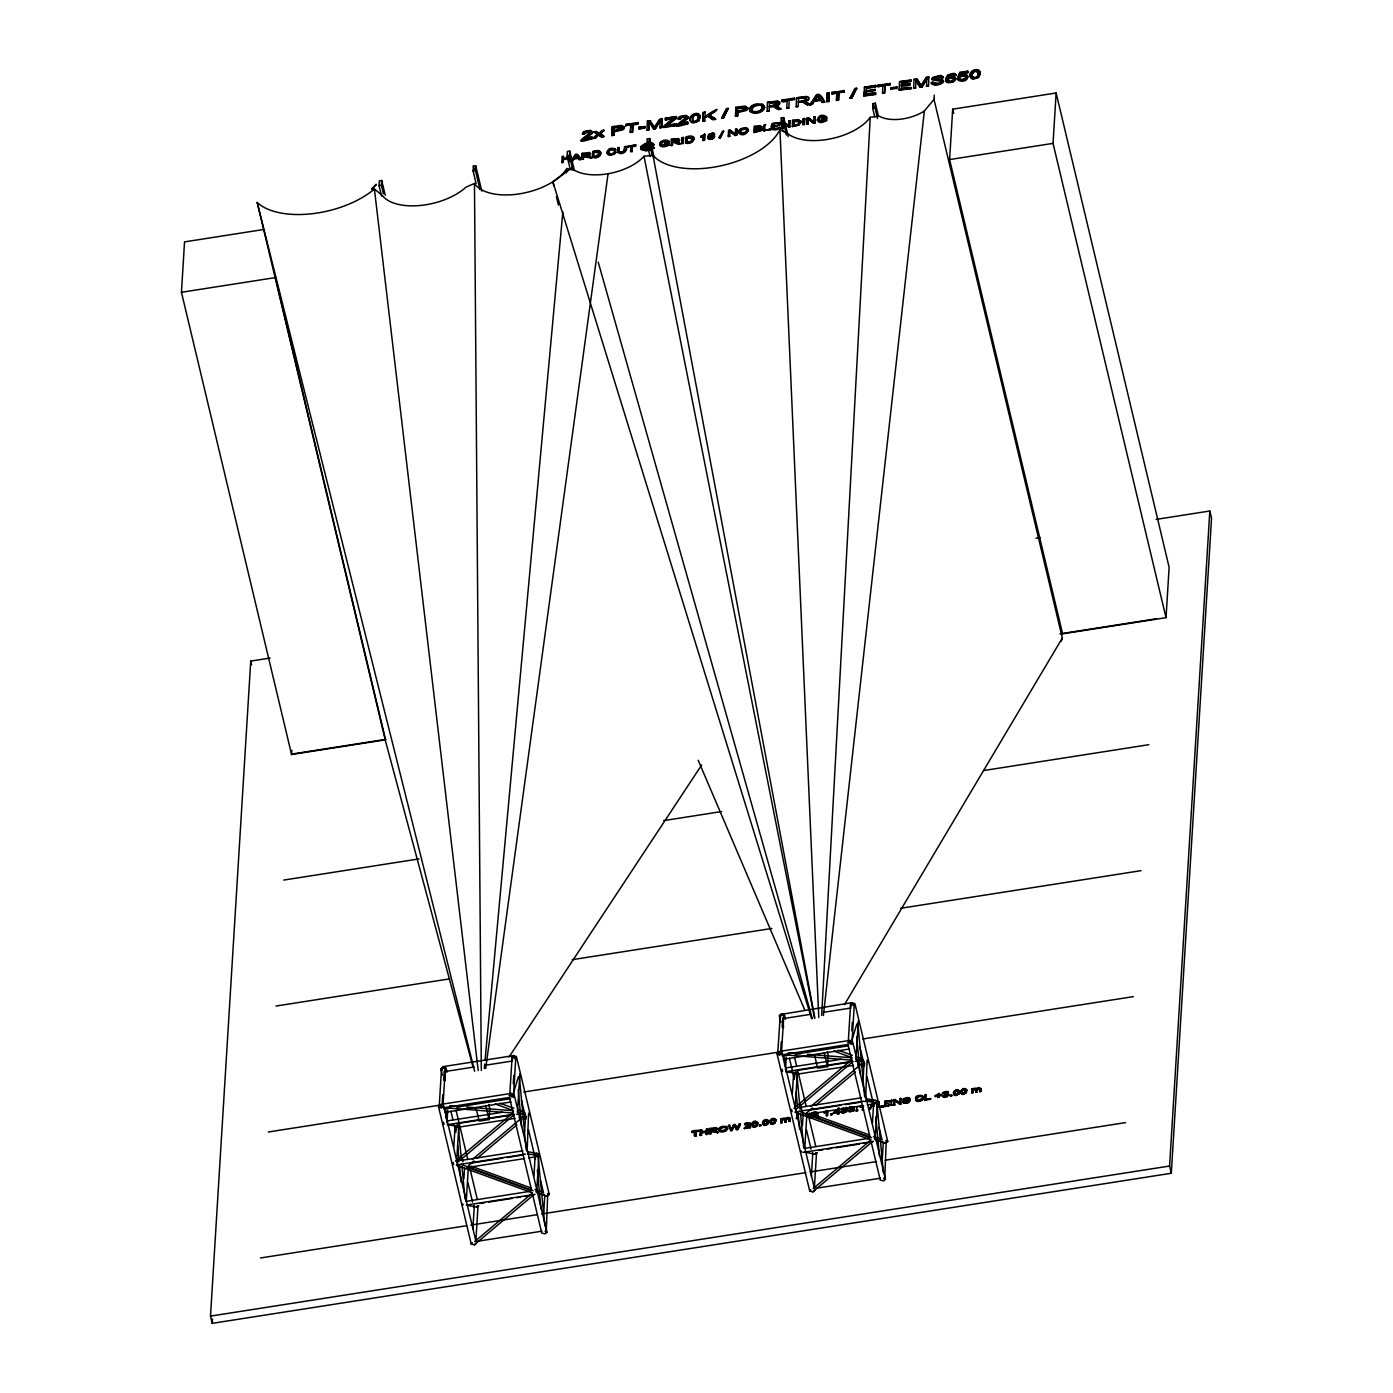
<?xml version="1.0" encoding="UTF-8"?>
<svg xmlns="http://www.w3.org/2000/svg" width="1393" height="1393" viewBox="0 0 1393 1393"><rect width="100%" height="100%" fill="white"/><g stroke="black" fill="none" stroke-linecap="round" stroke-linejoin="round"><path stroke-width="1.5" d="M842.173 1108.131C838.342 1113.059 849.73 1107.888 845.342 1112.067A1.776 0.905 -13.4 0 1 844.036 1112.554L842.399 1111.405L841.442 1112.223L842.399 1111.405M846.178 1109.681L845.203 1111.475A1.776 0.905 -13.4 0 1 843.897 1111.945L842.591 1111.736M779.68 1052.115L779.627 1053.004M821.678 1015.375L870.242 117.325L879.262 116.159A30.838 15.706 -13.4 0 0 924.36 110.987L934.024 99.408L1062.337 638.011A30.838 15.706 -13.4 0 1 1061.031 641.32M385.6 739.805L291.572 754.518L181.456 292.286L184.538 241.894L263.608 229.514M1156.19 519.397L1209.82 511.005L1211.544 518.248L1171.304 1173.254L212.224 1323.35L210.5 1316.106L250.74 661.1L270.05 658.071M212.224 1323.35L212.502 1319.014M291.572 754.518L291.833 750.322M381.578 196.187L379.07 185.635L379.366 180.846L381.717 180.481L385.234 195.264M383.423 193.714L381.421 185.269L381.717 180.481M476.11 183.597L473.098 170.921L473.394 166.133L475.744 165.767L481.769 191.102M479.976 189.552L475.448 170.555L475.744 165.767M514 1056.416L513.704 1055.581L443.183 1066.62L441.529 1068.762L439.213 1106.547L440.867 1104.405L511.388 1093.366L510.012 1094.289M442.243 1103.169L442.765 1094.776M443.653 1080.08L444.175 1071.687L474.09 1067.003M442.974 1105.955L445.29 1068.17L443.026 1066.864L443.096 1068.048M446.996 1122.845L447.762 1110.238M453.839 1146.822L455.128 1125.84L457.392 1127.146L457.322 1125.962M456.817 1158.837L458.889 1125.248M463.921 1178.617L464.565 1168.135M466.272 1201.132L468.466 1165.436M472.854 1229.322L474.282 1206.216M475.849 1241.32L478.043 1205.641M476.284 1109.072L479.157 1121.121L489.082 1119.572L489.761 1108.497L488.804 1104.475M563.312 158.523C577.242 158.123 560.386 156.12 563.242 162.406L561.867 162.633L562.076 156.451C565.279 155.302 562.441 162.163 563.451 156.225M563.242 162.406L563.26 159.185M570.137 168.866L567.125 156.208L567.421 151.419L569.772 151.053L574.299 170.05M509.855 1093.418L512.049 1057.722M568.657 161.571L568.849 155.389L570.381 155.772L570.033 161.344L568.657 161.571L569.894 160.752L570.242 155.163M569.772 151.053L569.476 155.842L572.488 168.501M513.286 1083.737L513.791 1075.344M513.408 1097.458L515.81 1057.13L513.547 1055.824L512.328 1056.503M517.517 1111.806L519.833 1074.02M583.737 154.292L583.615 156.138L583.737 154.292C599.443 153.561 579.471 155.302 583.423 159.255L581.908 158.872L582.239 153.282L589.605 152.481L590.406 154.675A2.612 1.323 -13.4 0 1 589.413 155.476L587.585 156.086L589.274 154.867A2.612 1.323 -13.4 0 0 590.266 154.083L590.475 153.509M582.048 159.464L582.239 153.282M583.423 159.255L583.441 156.173M524.621 1131.586L525.649 1114.8M527.216 1149.904L528.591 1113.164M585.391 138.203L592.042 133.658A4.771 2.438 -13.4 0 0 592.443 132.143L590.44 130.367L584.764 131.238A4.196 2.142 -13.4 0 0 582.953 132.544L582.553 134.268L584.764 133.328C604.109 126.746 561.779 148.407 592.129 138.691L592.06 137.089L584.398 138.29L592.06 137.089M592.391 157.217L592.721 151.645C605.572 146.631 601.463 160.857 592.391 157.217C602.455 158.053 604.074 148.546 592.721 151.645M592.53 157.827L592.756 154.101M533.937 1175.988L535.225 1154.989M536.723 1153.091L538.987 1154.397L536.671 1192.199L535.835 1191.137M543.775 1211.98L544.802 1195.194M624.081 127.163L623.96 127.703A4.771 2.438 -13.4 0 1 622.706 129.183L614.069 131.255L614 135.26L611.945 135.591L612.311 126.624L621.609 125.387L624.134 127.198M611.945 135.591L612.311 126.624M614 135.26L614.069 131.255M614.121 130.263L614.313 127.285L620.233 126.432L621.94 127.547L614.278 130.872L620.024 129.88L622.079 128.139M614.278 130.872L614.313 127.285M619.136 151.959L619.171 147.501L617.796 147.728L617.796 152.325M619.171 147.501C615.445 155.807 628.922 153.056 625.979 146.439L624.604 146.665L623.82 151.994L617.9 152.29M625.77 126.119L625.683 124.517L638.064 122.584L638.151 124.169L632.979 124.987L632.526 132.37L630.315 132.091L630.768 124.708L625.631 125.509L630.768 124.708M625.979 146.439C628.992 151.715 619.85 156.329 617.639 151.733M627.599 147.466L627.494 146.213L635.748 144.907L627.442 146.857L630.872 146.335L630.576 151.245L632.091 151.628L632.265 146.108L632.091 151.628M630.454 132.683L630.907 125.3M630.716 151.854L631.029 146.927M632.526 132.37L632.84 124.377L637.994 123.577L638.064 122.584M632.405 146.718L635.852 146.178L635.748 144.907M644.785 126.31L644.855 127.947L638.969 128.87L638.899 127.233L644.924 126.92L638.899 127.233M655.372 128.783L660.195 120.477L655.372 128.783L653.509 129.079L649.295 122.062L648.999 129.793L647.014 130.089L647.379 121.121L650.496 120.634C654.727 141.564 663.973 101.585 661.901 127.773L659.777 127.477L661.762 127.163L662.284 118.788M650.061 156.364L647.048 143.688L647.345 138.9L649.695 138.534L654.222 157.548M648.999 129.793L649.295 122.062M652.412 155.999L649.399 143.322L649.695 138.534M659.916 128.069L660.195 120.477M663.991 127.442L663.921 125.805L673.916 117.952L663.991 127.442L676.336 125.509L676.249 123.925L666.289 125.474L676.249 123.925M674.073 118.562L665.349 119.92L665.279 118.335L676.458 116.577L665.279 118.335M664.653 143.74L669.249 143.009L664.844 143.688M660.021 145.377C662.25 146.787 668.205 146.631 667.717 143.27M667.804 144.907L667.856 143.879M659.586 144.75C661.083 148.476 666.481 146.387 669.128 145.064L669.11 142.399M678.165 140.049L672.662 139.753L672.506 145.307L671.13 145.534L671.322 139.352L678.687 138.551L679.488 140.745A2.612 1.323 -13.4 0 1 678.495 141.529L676.667 142.138L678.356 140.919A2.612 1.323 -13.4 0 0 679.349 140.136L679.558 139.561M666.429 126.084L676.545 118.161L676.458 116.577M681.699 143.253L682.048 137.663L683.423 137.454L683.214 143.636L681.699 143.253L683.075 143.026L683.423 137.454M681.839 143.845L682.048 137.663M685.513 142.643L685.844 137.071C697.858 132.318 695.56 145.116 685.652 143.253C693.018 143.879 699.425 133.867 685.983 137.681L685.652 143.253M683.388 121.835L687.776 118.684A4.771 2.438 -13.4 0 0 688.159 117.169L686.174 115.393L680.498 116.263A4.196 2.142 -13.4 0 0 678.67 117.569C676.754 119.589 680.846 119.972 680.359 117.743C700.557 111.614 657.392 133.38 687.863 123.698L687.776 122.114L680.115 123.315L687.776 122.114M686.923 141.773C687.115 130.245 685.356 149.243 692.861 138.691M700.731 136.758L704.684 134.111L704.492 140.31L703.204 140.501L703.326 135.539L700.871 137.367L703.326 135.539M700.871 137.367L700.766 136.096M707.487 115.811L712.92 119.781L715.654 119.363L712.781 119.171L707.487 115.811L704.841 117.552L704.806 121.052L702.734 121.383L703.117 112.398L705.171 112.084L703.256 113.007L702.873 119.276M703.204 140.501L703.482 136.148M705.067 116.838C710.813 111.248 729.044 103.43 705.067 116.838L705.171 112.084M704.492 140.31L704.684 134.111M735.417 134.285L735.556 129.288L736.862 129.096L736.671 135.278L735.26 135.487L729.915 131.36L729.793 136.34L728.469 136.549L728.661 130.367L730.089 130.158L735.417 134.285L730.089 130.158M728.469 136.549L728.661 130.367M747.588 108.358A4.771 2.438 -13.4 0 1 746.317 109.838L737.681 111.91L737.628 115.915L735.556 116.246L735.922 107.278L745.238 106.042L747.832 108.428M735.556 116.246L735.922 107.278M737.628 115.915L737.681 111.91M737.89 111.527L737.924 107.94L745.116 107.365L745.464 109.472L741.929 110.9M736.671 135.278L736.862 129.096M694.968 1131.952L691.903 1132.422L691.799 1131.238C694.602 1129.758 703.953 1130.402 696.204 1131.76L695.925 1136.148C691.781 1137.332 696.639 1125.022 694.689 1136.34M754.135 131.917L754.484 126.328L760.282 125.596L761.884 127.216L760.369 128.626L760.021 126.937L755.807 126.78L755.702 131.638L760.665 129.288L755.668 129.114L760.752 130.141L754.275 132.509L761.884 130.437A3.117 1.585 -13.4 0 0 762.145 129.236L760.369 128.626M754.275 132.509L754.484 126.328M695.925 1136.148L696.204 1131.76M699.164 1130.089L699.269 1131.273M700.296 1135.469L700.47 1129.88L701.828 1130.298L700.609 1130.489L700.296 1135.469L701.532 1135.278L701.689 1129.688M763.973 130.994L764.182 124.813L765.558 124.604L764.322 125.422L763.973 130.994C782.344 124.499 760.073 136.375 765.558 124.604M775.413 106.234L777.346 106.216L780.864 109.142L778.269 109.559L773.724 106.216L769.249 106.669L769.162 110.987L767.108 111.301L767.473 102.333L777.555 100.975L779.697 102.02L779.645 104.127A3.918 2.002 -13.4 0 1 778.165 105.311L777.398 105.642M706.355 1134.511L706.355 1131.569L706.355 1134.511L707.592 1134.32L707.748 1128.73L706.53 1128.922L706.547 1131.586L701.532 1132.317M769.458 106.303L769.476 102.943C792.948 100.209 758.959 108.915 773.899 105.607M706.547 1131.586L706.53 1128.922M707.592 1134.32L707.748 1128.73M770.381 128.713L770.486 129.984M710.918 1130.419L715.898 1128.8L711.022 1128.765L711.057 1131.029L711.161 1129.375C721.87 1128.678 709.995 1129.984 710.883 1133.798L709.507 1133.397L709.821 1128.417L715.828 1127.616L717.238 1128.835M709.664 1133.989L709.821 1128.417M779.871 122.358L779.976 123.629C771.269 120.686 770.799 133.119 779.819 127.233C778.774 131.395 767.386 130.977 772.349 123.542L780.028 122.967L772.349 123.542M710.883 1133.798L710.883 1130.994M772.157 129.723L772.384 125.997M779.349 124.778C759.864 131.186 793.644 121.243 773.724 126.293M779.819 127.233L779.923 128.504M781.961 101.045C794.585 97.58 781.038 105.119 782.013 100.052L794.393 98.119L794.48 99.704L789.169 99.913L794.341 99.112L794.393 98.119M782.1 101.654L782.013 100.052M783.04 131.168L781.038 122.723L781.334 117.935L783.684 117.569L788.212 136.584M788.612 125.335L788.891 120.947L790.214 120.738L790.005 126.92C786.296 127.268 781.525 118.579 783.127 127.999L781.804 128.208L782.013 122.027L788.612 125.335L783.562 122.41L781.038 122.723M783.127 127.999L783.249 123.019M783.388 122.358L783.684 117.569M789.169 99.913L788.856 107.905L786.801 108.219L787.097 100.244M788.769 125.927L788.891 120.947M800.958 121.8L799.025 125.144L792.321 126.554L792.53 120.373L798.781 119.641L801.045 121.713M793.592 125.091C793.784 113.547 792.025 132.561 799.53 122.009M824.795 102.281L818.927 94.916L816.698 95.264L810.186 104.562L816.542 94.654L818.771 94.306C824.586 97.057 825.979 107.191 820.634 99.791L814.104 100.818L812.38 104.214C806.895 107.731 804.109 99.042 798.328 102.107L798.241 106.425L796.169 106.756L796.552 97.789L806.634 96.43L808.776 97.475L808.706 99.582A3.918 2.002 -13.4 0 1 807.244 100.766L804.492 101.689L807.087 100.157A3.918 2.002 -13.4 0 0 808.567 98.973L808.462 97.562L806.773 97.04L796.552 97.789M798.537 101.759L798.555 98.381C811.927 95.316 805.589 101.515 798.537 101.759C808.793 101.741 809.316 96.134 798.555 98.381M802.908 124.273L803.256 118.701L804.632 118.492L804.44 124.673L802.908 124.273L804.283 124.064L804.632 118.492M803.064 124.882L803.256 118.701M813.808 122.009L813.93 117.029L815.253 116.82L815.044 123.002L813.634 123.228L808.288 119.102L808.166 124.081L806.843 124.29L807.052 118.109L808.462 117.883L813.808 122.009L808.462 117.883M806.843 124.29L807.052 118.109M745.847 1127.129L750.409 1126.415L744.367 1128.574L750.514 1127.599L745.847 1127.129L750.305 1124.012A2.838 1.445 -13.4 0 0 750.548 1123.106L746.073 1122.932A2.49 1.271 -13.4 0 0 744.976 1123.698C744.054 1125.579 753.735 1121.887 746.857 1126.345M815.044 123.002L815.253 116.82M759.446 1125.579L760.944 1125.283M759.585 1126.188L759.498 1124.882M822.375 119.694L822.27 118.44C831.395 115.95 823.872 121.174 822.27 118.44M818.684 120.338C818.962 113.042 832.614 118.039 820.895 117.256A3.134 1.602 -13.4 0 0 819.38 118.144C816.002 122.392 826.467 122.532 825.283 118.614M825.37 120.251L825.422 119.206M826.658 101.358L827.163 93L829.235 92.669L828.87 101.637L826.658 101.358L828.713 101.027L829.235 92.669M826.798 101.968L827.163 93M826.728 117.204C816.925 109.298 812.746 128.713 826.693 120.407L826.676 117.743M831.638 93.261L831.708 92.286L844.228 90.945L831.847 92.878L831.795 93.871L836.932 93.07L831.795 93.871M852.499 1003.448L852.203 1002.612L780.306 1014.557L777.712 1053.578L779.366 1051.436L849.887 1040.397L848.511 1041.32M839.004 92.739L844.158 91.938L838.847 92.147L838.551 100.122L836.479 100.453L836.793 92.46M836.584 98.607L836.932 93.07M838.551 100.122L838.847 92.147M780.742 1050.2L781.264 1041.807M782.152 1027.111L782.674 1018.701L810.465 1014.365M781.473 1052.986L783.789 1015.201L781.525 1013.878L781.595 1015.062M786.07 1119.014L784.207 1118.683A2.42 1.236 -13.4 0 0 782.518 1119.293L782.065 1122.671L780.933 1122.845L781.003 1118.631C782.1 1120.146 786.592 1116.507 784.921 1122.218L786.07 1122.044C786.105 1116.263 789.744 1119.624 790.04 1121.417L789.953 1117.813L788.055 1117.447A2.351 1.201 -13.4 0 0 786.383 1118.057L786.523 1118.666A2.351 1.201 -13.4 0 1 788.194 1118.057L790.092 1118.422L790.04 1121.417M844.158 91.938L844.088 90.353M780.933 1122.845L781.003 1118.631M782.135 1119.589L782.03 1118.475M785.495 1069.876L786.261 1057.27M786.07 1122.044C783.754 1117.813 791.416 1116.124 788.908 1121.591M792.338 1093.853L793.627 1072.854L795.891 1074.177L795.821 1072.993M795.316 1105.868L797.388 1072.279M875.622 92.722L866.028 94.219L875.622 92.722L875.709 94.306L864.06 96.134L864.426 87.167L875.709 85.391L875.797 86.993L866.568 88.421L866.411 90.998L875.048 89.64L866.411 90.998M864.06 96.134L864.304 91.955M802.42 1125.648L803.082 1115.149M866.028 94.219L866.202 91.363L874.856 90.023L874.908 89.03M866.272 90.388L866.429 87.829L875.657 86.383L875.709 85.391M866.185 94.828L866.202 91.363M804.771 1148.163L806.965 1112.467M811.893 1118.004C806.443 1115.375 813.878 1109.925 818.231 1113.024M874.717 116.82L872.714 108.375L873.011 103.587L875.361 103.221L878.374 115.898M811.91 1114.609L812.015 1112.972C823.489 1109.977 810.343 1118.631 812.015 1112.972M866.359 91.973L874.996 90.615L875.048 89.64M877.573 118.579L875.065 108.01L875.361 103.221M877.694 86.07L877.764 85.077L890.284 83.737L877.903 85.669L877.834 86.662L882.988 85.861L877.834 86.662M811.353 1176.336L812.781 1153.247M814.348 1188.351L816.542 1152.655M885.043 85.53L890.214 84.729L884.903 84.938L884.59 92.913L882.535 93.244L882.849 85.252M884.59 92.913L884.903 84.938M824.221 1112.937L826.554 1111.84L824.221 1112.937L825.823 1110.9M814.783 1056.103L817.656 1068.152L827.581 1066.603L828.26 1055.511L827.303 1051.506M827.773 1110.569L827.459 1115.567L826.31 1115.741L826.415 1111.248M890.214 84.729L890.127 83.145M827.459 1115.567L827.512 1111.631M890.911 88.821L890.963 87.776L896.848 86.854L896.935 88.49L890.911 88.821L896.796 87.898L896.848 86.854M891.05 89.413L890.963 87.776M831.029 1115.009L830.924 1113.704L832.37 1114.104L831.029 1115.009L830.924 1113.704M832.213 1113.495L832.317 1114.8M833.536 1112.798L838.952 1108.201L838.899 1112.032L840.153 1111.84L838.743 1111.44L838.795 1113.791L837.646 1113.965L837.576 1112.171L833.536 1112.798L837.715 1112.781L837.75 1109.368L834.703 1112.067L837.75 1112.223L837.75 1109.368M910.9 87.829C890.04 92.704 908.288 83.841 910.848 88.804L899.042 90.023L899.565 81.665L910.848 79.889L910.935 81.49L901.706 82.936L910.796 80.881L910.848 79.889M837.646 1113.965L837.715 1112.781M901.323 89.326L901.341 85.878L909.977 84.52L910.047 83.545L901.41 84.886L910.047 83.545M901.55 85.495L901.567 82.326M838.795 1113.791L840.014 1111.231M838.743 1111.44L838.952 1108.201M838.865 1112.589L840.153 1111.84M848.354 1040.432L850.548 1004.753M851.785 1030.768L852.29 1022.375M901.341 85.878L910.134 85.13L910.186 84.137M851.907 1044.471L854.309 1004.161L852.046 1002.856L850.827 1003.535M910.848 88.804L910.761 87.219M922.009 87.062L926.833 78.739L922.009 87.062L920.129 87.359L915.915 80.341L915.619 88.055L913.634 88.368L914 79.401L917.116 78.913L921.261 85.983L925.248 79.714M856.016 1058.837L858.332 1021.034M856.277 1111.057L856.19 1109.751L857.618 1110.151L856.277 1111.057L857.618 1110.151M856.469 1108.131C858.349 1105.102 856.277 1109.246 857.618 1107.331M857.479 1109.542L857.583 1110.848M862.65 1106.199L860.334 1107.296L861.936 1105.241M863.12 1078.617L864.148 1061.832M863.556 1109.908L862.406 1110.099L862.511 1105.589L860.334 1107.296M863.608 1105.972L862.406 1110.099M921.104 85.391L926.119 77.503L928.905 77.068L928.522 86.035L926.537 86.349L926.833 78.739M865.715 1096.935L867.09 1060.177M934.059 98.781L934.285 95.124M872.436 1123.019L873.724 1102.02M875.222 1100.122L877.486 1101.428L875.17 1139.213L874.334 1138.168M878.983 1106.913L883.406 1105.607L878.983 1106.913L879.105 1101.915L877.869 1102.107L879.105 1101.915M879.645 1107.4L883.51 1106.791L883.406 1105.607M891.973 1104.875L885.008 1106.564L885.164 1100.975C902.664 1101.219 882.082 1097.997 886.279 1105.781L891.973 1104.875L886.279 1105.781M885.008 1106.564L885.164 1100.975M882.274 1159.011L883.301 1142.208M891.381 1102.681L886.227 1103.482M891.99 1101.114L891.886 1099.93M949.608 159.568L952.69 109.176L1056.138 92.983L1169.127 567.282L1166.028 617.674L1062.598 633.85L949.608 159.568L1053.038 143.375L1056.138 92.983M891.938 1105.467L891.833 1104.283M899.843 1103.169L899.93 1098.659L901.114 1098.485L900.958 1104.057L894.898 1100.505L894.811 1105.015L893.627 1105.206L893.784 1099.617L899.843 1103.169L895.055 1099.425M963.608 75.065L960.613 76.04L961.605 73.672L967.822 72.697L967.752 71.113L959.986 72.314C954.518 82.57 962.511 73.603 966.063 76.667M967.822 72.697L967.752 71.113M924.604 1100.366L924.778 1094.776L925.997 1094.585L924.604 1100.366C942.904 1097.075 913.46 1100.261 930.454 1098.868M925.875 1099.582L925.997 1094.585M930.42 1099.443L930.315 1098.259M935.208 1095.925L938.934 1093.435L937.907 1095.56L935.347 1096.535L937.872 1096.134L937.768 1094.968M935.347 1096.535L935.243 1095.351M938.934 1093.435L938.865 1097.336L937.785 1097.492L937.733 1095.525M937.785 1097.492L937.872 1096.134M941.372 1094.393L941.476 1095.577L938.952 1095.96L938.847 1094.794L941.372 1094.393L941.476 1095.577M950.322 1095.716L951.819 1095.42M950.461 1096.308L950.374 1095.02M951.663 1094.811L951.767 1096.117M971.652 1092.373L971.879 1088.769L972.906 1088.595C974.229 1091.085 970.729 1094.254 972.802 1092.199M971.809 1092.965L971.879 1088.769M972.941 1092.791L973.55 1089.866L975.953 1090.005M980.933 1091.537L980.933 1088.473L979.07 1088.177A2.351 1.201 -13.4 0 0 977.398 1088.804L977.259 1088.194A2.351 1.201 -13.4 0 1 978.931 1087.585L981.072 1089.065L980.933 1091.537L979.784 1091.729C982.291 1086.505 974.647 1087.689 976.946 1092.164L975.796 1092.356C978.391 1086.383 972.297 1090.667 972.906 1088.595M979.784 1091.729L979.784 1088.856L977.068 1090.075M1171.304 1173.254L1169.58 1166.028L1209.82 511.005M441.128 1105.972L441.181 1105.084L441.006 1107.418M779.627 1052.655L779.505 1054.449M484.311 1068.431L484.712 1064.113M485.095 1059.777L562.859 211.788M566.429 172.854L566.829 168.518L575.013 170.538M823.402 1015.532L924.36 110.987M485.669 1068.535L608.062 173.742M707.87 137.193L709.124 134.668L712.885 133.536A2.699 1.376 -13.4 0 1 714.365 134.007L710.587 134.546L709.141 136.723A3.012 1.532 -13.4 0 1 711.005 135.748C717.134 133.815 712.537 141.181 709.333 138.099C709.751 132.126 717.116 139.3 709.734 138.795A3.378 1.724 -13.4 0 1 708.184 138.203L708.462 134.564L712.746 132.927A2.699 1.376 -13.4 0 1 714.226 133.415L714.644 134.546M945.795 79.471L947.536 75.065L953.195 73.376A4.04 2.055 -13.4 0 1 955.406 74.09L955.964 75.483L954.066 75.866C952.916 70.921 944.994 78.252 948.529 78.147L953.892 78.67M782.187 1120.79L783.458 1119.345L785.077 1119.868M700.209 117.064L698.746 120.442L693.784 122.236A4.214 2.142 -13.4 0 1 691.363 121.818L690.284 120.616M768.623 1121.713L767.909 1124.325L764.949 1125.405A2.507 1.271 -13.4 0 1 763.503 1125.144L762.58 1123.298C762.546 1120.216 768.814 1118.544 768.779 1122.305M980.184 73.237L978.861 77.224L973.916 79.018A4.214 2.142 -13.4 0 1 971.478 78.6L970.033 75.918M720.094 1130.402L721.104 1128.226L724.238 1127.32A3.012 1.532 -13.4 0 1 726.101 1127.912M599.895 153.874L598.746 155.807L596.169 156.608M698.241 117.36C699.756 121.052 692.983 124.064 692.112 120.024M709.141 136.723C708.027 134.39 712.868 132.004 713.373 134.79M947.728 78.757L949.869 75.483L953.787 75.396M767.456 1121.887L766.968 1124.203L764.896 1124.83A2.507 1.271 -13.4 0 1 763.364 1124.534L762.72 1123.838M978.217 73.55C979.053 77.52 971.217 79.54 971.983 74.525M965.558 1090.893L964.304 1093L962.058 1092.809M692.147 118.945C691.555 115.776 696.744 113.338 698.259 116.281M972.122 75.135C977.19 59.655 982.048 85.269 972.088 76.215M763.886 1123.071L765.14 1120.947L767.526 1121.487M771.113 1121.957L772.053 1119.972L774.595 1120.042M608.271 152.551C608.445 147.693 616.873 151.889 615.271 148.947A3.9 1.985 -13.4 0 0 613.216 148.442C605.433 146.874 605.293 158.332 613.059 154.588A4.04 2.055 -13.4 0 0 614.87 153.683L615.985 152.412L614.47 151.837C609.664 158.018 604.893 148.18 613.373 149.051A3.9 1.985 -13.4 0 1 615.41 149.556L615.95 150.148M747.693 107.818L747.728 108.95A4.771 2.438 -13.4 0 1 746.456 110.43L737.837 112.52M512.589 1095.891L512.293 1094.289L510.622 1094.55M851.088 1042.922L850.792 1041.302L849.121 1041.564M644.785 148.006C647.623 142.486 650.444 149.347 644.733 147.85M648.859 146.944C649.155 143.287 643.688 145.917 643.479 148.18M653.787 144.924C654.188 147.24 647.118 149.782 648.633 147.362M443.514 1122.201L444.054 1124.482M453.091 1162.406L453.63 1164.67M471.948 1244.019L472.244 1242.782M513.216 1096.152L513.495 1094.915L511.231 1093.609L511.84 1097.075M529.131 1115.427L529.41 1114.208M538.987 1154.397L537.332 1156.556L528.783 1157.879M782.013 1069.232L782.553 1071.513M791.59 1109.42L792.129 1111.701M810.465 1191.032L810.743 1189.814M851.715 1043.165L851.175 1040.902L849.73 1040.641L850.339 1044.088M867.63 1062.459L867.909 1061.24M877.207 1102.647L877.486 1101.428M948.65 1094.515L946.665 1096.256L943.409 1096.5A2.803 1.428 -13.4 0 1 942.643 1095.908L947.432 1094.724A1.776 0.905 -13.4 0 0 946.387 1093.993L944.872 1094.236L946.543 1094.585A1.776 0.905 -13.4 0 1 947.571 1095.316L944.976 1096.709L943.705 1095.368M624.395 149.869L622.793 151.802L619.154 151.767M606.843 152.777C607.313 149.887 613.199 147.397 614.574 150.531M477.12 1206.634L477.329 1205.746M815.619 1153.665L815.828 1152.777M764.513 106.948C762.946 112.38 754.797 114.034 750.357 111.336M659.62 144.593C660.682 138.133 677.329 141.86 663.329 141.912A3.134 1.602 -13.4 0 0 661.814 142.8L662.006 145.847L669.128 145.064M817.186 119.937L821.104 116.524L826.432 116.733M955.877 78.443L953.352 81.316L948.65 82.17A5.05 2.577 -13.4 0 1 946.335 81.299M641.825 148.285L643.131 146.073A5.363 2.734 -13.4 0 1 644.889 144.976A6.06 3.082 -13.4 0 1 647.136 144.228C659.533 140.136 646.248 155.772 650.81 144.106C649.573 144.297 640.797 147.675 647.083 148.616M854.083 1106.773L854.153 1107.087A2.002 1.027 -13.4 0 1 853.369 1108.027L854.066 1110.796L849.382 1111.84A2.803 1.428 -13.4 0 1 848.598 1111.248L848.372 1110.36L850.792 1111.44L853.404 1110.064A1.776 0.905 -13.4 0 0 852.359 1109.333L850.688 1108.967L852.586 1106.773M850.827 1109.577L850.844 1108.41M944.872 1094.236C950.426 1090.353 941.912 1094.201 943.183 1092.617A2.612 1.341 -13.4 0 1 944.663 1091.729L947.083 1091.433A2.403 1.219 -13.4 0 1 948.267 1092.042L948.337 1092.356A2.002 1.027 -13.4 0 1 947.553 1093.296L947.136 1094.167L948.703 1094.689M945.011 1094.828L945.029 1093.679M513.181 1093.993L518.37 1076.876M851.68 1041.024L856.869 1023.907M761.745 126.606L758.105 128.713M678.13 139.788L672.697 142.19M713.233 136.566C710.064 141.128 707.957 134.616 713.268 136.671M953.926 78.809L953.648 79.662C952.795 82.1 945.76 81.717 948.912 78.879M846.108 1108.706L842.556 1109.733L846.16 1108.845M941.598 81.125C939.962 85.461 928.226 81.403 933.275 82.553M582.553 134.268L583.092 133.136A4.196 2.142 -13.4 0 1 584.921 131.83L589.761 130.907L592.217 131.76M584.503 134.059L584.625 132.718C595.49 128.539 586 137.472 581.821 140.293M678.269 119.276L678.826 118.161A4.196 2.142 -13.4 0 1 680.637 116.855L685.495 115.915L687.95 116.768A4.771 2.438 -13.4 0 1 687.62 118.074L680.115 123.315M680.237 119.084L682.135 117.238L686.07 117.378M744.802 1124.969L745.133 1124.308A2.49 1.271 -13.4 0 1 746.213 1123.524L750.688 1123.716A2.838 1.445 -13.4 0 1 750.461 1124.604L745.986 1127.738M745.969 1124.848C750.409 1120.181 748.529 1126.101 744.228 1127.964M677.538 125.318L680.237 122.497M744.367 1128.574L745.969 1126.885M945.969 78.321L948.494 75.135L953.334 73.968A4.04 2.055 -13.4 0 1 955.546 74.7L955.964 75.483M745.568 108.184L743.496 109.925L737.75 110.918M717.169 1128.609L716.977 1129.131A2.333 1.184 -13.4 0 1 716.089 1129.827L714.609 1130.977L717.848 1132.718L711.022 1131.586M818.161 1112.798L817.97 1113.32A2.333 1.184 -13.4 0 1 817.099 1114.017L814.696 1114.8M958.349 77.451L959.986 72.314M649.521 148.041L650.81 144.106M686.244 117.917L681.734 121.591M960.613 76.04L961.449 73.063L967.682 72.088M800.853 122.41L798.868 124.534L792.321 126.554M979.958 74.595L977.712 77.381L973.777 78.426A4.214 2.142 -13.4 0 1 971.339 77.991L970.259 76.807M768.501 1122.514C762.023 1130.82 764.513 1114.4 767.595 1122.497M690.388 117.9C691.537 114.33 697.823 112.38 700.122 115.741M970.381 74.073C971.53 70.521 977.816 68.57 980.097 71.931M649.399 145.534L649.538 144.297M737.106 1129.009C738.934 1122.218 742.591 1122.514 737.663 1129.619L736.479 1129.793L734.355 1125.161L731.987 1130.507L730.733 1130.698L728.435 1125.509L729.688 1125.3L731.377 1129.915L733.693 1124.673L735.173 1124.447L737.106 1129.009L739.143 1123.82M934.128 78.948L937.802 77.137L941.198 77.503M538.098 1154.919L537.802 1153.735M876.597 1101.933L876.301 1100.749M731.377 1129.915L733.693 1124.673M734.355 1125.161L731.987 1130.507M697.91 119.119C688.542 128.034 694.759 105.972 698.381 117.97M767.264 1122.932L765.471 1124.221L763.817 1123.472M972.471 73.359L975.431 71.217L978.234 72.471M737.663 1129.619L740.38 1123.629M723.28 118.301L728.191 108.341L726.658 108.584L721.609 117.935L723.28 118.301L728.191 108.341M720.303 137.924L723.524 131.081L719.136 137.489L720.303 137.924L723.524 131.081M851.75 98.206L856.643 88.229L855.11 88.473L850.061 97.841L851.75 98.206L856.643 88.229M796.256 1118.196L798.259 1114.487L797.492 1115.236M796.413 1118.805L798.259 1114.487M871.409 1104.736L869.545 1109.054L872.314 1104.597M870.468 1108.915L873.463 1103.343M721.748 118.544L726.658 108.584M719.276 138.081L722.497 131.238M850.2 98.433L855.11 88.473M869.545 1109.054L872.558 1103.482M576.058 154.832L574.334 158.402L576.058 154.832L577.851 157.862L576.197 155.441M817.552 95.368L814.905 100.418L820.198 99.6L817.552 95.368L818.701 97.527M817.708 95.96L814.905 100.418M850.043 1106.634A2.612 1.341 -13.4 0 0 849.016 1107.348C848.511 1110.186 850.009 1106.86 851.506 1106.721M849.904 1108.48L853.038 1107.574L850.984 1109.02M944.088 1093.749L947.205 1092.826L945.168 1094.271M844.489 1004.597L1062.337 638.011M442.33 1075.204L440.832 1068.866L442.695 1067.264L445.551 1067.317M445.447 1068.953L446.004 1068.065L446.996 1072.297M476.423 1243.305L474.56 1244.907L471.252 1244.123L438.499 1106.651L440.362 1105.067M511.893 1056.939L516.072 1056.294L514.644 1058.628M513.756 1094.08L512.328 1096.413L509.02 1095.629M474.125 1205.433L474.02 1207.069M478.739 1205.52L476.876 1207.122M471.252 1244.123L471.792 1243.235M516.524 1057.026L549.26 1194.48L547.397 1196.082M514.191 1094.811L546.944 1232.283L545.081 1233.867L541.773 1233.084L532.701 1195.02M780.829 1022.236L779.331 1015.897L781.194 1014.296L784.05 1014.348M783.946 1015.985L784.503 1015.079L785.495 1019.31M814.922 1190.336L813.059 1191.938L809.751 1191.154L776.998 1053.683L778.879 1052.081M850.392 1003.97L854.571 1003.308L853.143 1005.642M852.255 1041.111L850.827 1043.444L847.519 1042.643M812.624 1152.464L812.519 1154.101M817.238 1152.551L815.375 1154.153M809.751 1191.154L810.291 1190.266M855.023 1004.057L887.759 1141.511L885.896 1143.113M852.69 1041.842L885.443 1179.296L883.58 1180.898L880.272 1180.115L871.2 1142.051M615.845 151.802L614.731 153.091A4.04 2.055 -13.4 0 1 612.92 153.979L608.706 154.397L606.791 152.934M923.106 1098.398L922.253 1100.157A3.604 1.828 -13.4 0 1 920.634 1100.958C910.569 1103.831 918.475 1092.269 923.211 1097.005C916.559 1094.027 914.609 1103.813 921.887 1098.433L923.106 1098.398L922.114 1099.547A3.604 1.828 -13.4 0 1 920.494 1100.348C914.888 1103.117 915.462 1094.41 920.912 1096.012A3.482 1.776 -13.4 0 1 922.723 1096.465L923.002 1096.709M654.484 127.111L659.498 119.223M848.772 1108.549L849.155 1107.957A2.612 1.341 -13.4 0 1 850.635 1107.069L853.038 1106.773A2.403 1.219 -13.4 0 1 854.222 1107.383L854.292 1107.696A2.002 1.027 -13.4 0 1 853.526 1108.636L852.951 1108.898M942.957 1093.818L943.34 1093.209A2.612 1.341 -13.4 0 1 944.82 1092.321L947.223 1092.042A2.403 1.219 -13.4 0 1 948.407 1092.634L948.476 1092.948A2.002 1.027 -13.4 0 1 947.693 1093.888L947.136 1094.167M513.704 1055.581L513.617 1057.008M852.203 1002.612L852.116 1004.04M509.054 1057.008L701.689 764.949M614.47 151.837C614.679 154.571 608.602 155.72 608.184 152.603M921.887 1098.433C918.074 1105.816 910.325 1094.828 920.756 1095.42A3.482 1.776 -13.4 0 1 922.584 1095.856L923.211 1097.005M572.645 160.944L573.759 158.471L578.095 157.792C581.612 162.998 580.933 156.138 576.859 154.135L575.379 154.362L571.182 161.17L572.645 160.944L573.759 158.471M812.38 104.214L814.104 100.818M571.182 161.17L575.518 154.971L577.015 154.727L580.933 159.638M371.757 188.769L376.18 184.259M371.722 189.396L376.127 184.903M965.958 78.287L962.824 79.976A2.873 1.463 -13.4 0 1 960.247 79.505C959.986 76.998 956.173 79.001 958.75 80.481A4.632 2.351 -13.4 0 0 960.857 80.968C970.329 82.675 969.458 69.929 960.474 75.448M948.755 78.269L947.78 79.714L949.417 81.821L952.115 81.525L954.066 79.418L952.185 77.364L947.571 78.165M653.805 144.82L652.899 143.914A5.311 2.699 -13.4 0 0 651.193 143.409L645.934 143.984L641.581 146.631A8.079 4.109 -13.4 0 0 640.867 149.295L646.23 151.001L654.118 148.111L646.091 150.392L640.728 148.685A8.079 4.109 -13.4 0 1 641.442 146.021L645.795 143.375L651.036 142.8A5.311 2.699 -13.4 0 1 652.76 143.322A5.624 2.856 -13.4 0 1 653.665 144.21C653.805 149.991 646.526 149.121 643.392 148.024M704.823 134.703L700.905 136.706M598.746 134.651L595.769 138.116L593.453 138.482L598.746 134.651C601.706 138.725 607.365 136.427 599.878 133.676L603.97 130.211L600.017 134.268L604.04 136.827M598.92 133.693L601.672 130.559L603.97 130.211M834.842 1112.676L837.889 1109.977M593.296 137.872L597.632 134.076L593.993 131.76L597.771 134.686L593.453 138.482M599.826 132.892L604.109 130.803M455.476 1161.205L513.129 1112.746M456.904 1162.911L514.557 1114.452M472.314 1159.464L521.731 1117.917M468.797 1165.314L474.02 1160.926M477.033 1158.384L516.855 1124.935M523.159 1119.624L526.45 1116.855M474.63 1241.598L532.283 1193.139M474.404 1244.68L533.989 1194.602M793.975 1108.236L851.628 1059.777M795.403 1109.942L853.056 1061.483M810.813 1106.495L860.23 1064.948M807.313 1112.345L812.519 1107.957M815.532 1105.415L855.354 1071.966M861.658 1066.655L864.949 1063.886M813.129 1188.629L870.782 1140.17M812.92 1191.711L872.488 1141.633M584.398 138.29L591.903 133.049A4.771 2.438 -13.4 0 0 592.286 131.551M553.874 185.983L552.864 181.752L571.618 168.153A41.72 21.243 -13.4 0 0 607.418 173.846A41.72 21.243 -13.4 0 0 643.984 156.225L652.986 155.32A68.414 34.825 -13.4 0 0 718.927 166.237A68.414 34.825 -13.4 0 0 779.941 129.601L788.612 134.303A46.927 23.89 -13.4 0 0 831.029 138.743A46.927 23.89 -13.4 0 0 870.242 117.325M846.317 1110.291C843.67 1113.495 838.708 1109.263 843.827 1108.079M781.995 1118.979L782.378 1118.683A2.42 1.236 -13.4 0 1 784.067 1118.074L785.931 1118.405M972.871 1089.117L973.254 1088.821A2.42 1.236 -13.4 0 1 974.943 1088.194L976.806 1088.542M973.01 1089.709L973.394 1089.413A2.42 1.236 -13.4 0 1 975.083 1088.804L976.946 1089.134M958.21 76.859L962.894 75.448L965.924 76.058L965.819 77.695L962.685 79.384A2.873 1.463 -13.4 0 1 960.108 78.896L959.777 78.269M909.838 1098.711A2.664 1.358 -13.4 0 0 908.34 1098.067L904.231 1099.216L909.873 1100.278A2.594 1.323 -13.4 0 1 909.472 1101.445C907.54 1104.388 900.749 1101.01 903.865 1101.967M666.289 125.474L676.545 118.161M653.961 147.519L643.81 149.748A4.492 2.298 -13.4 0 1 642.347 149.173L641.825 148.511M654.118 148.111L643.949 150.34A4.492 2.298 -13.4 0 1 642.486 149.765L641.703 148.128M648.163 148.511C641.529 152.917 643.374 141.947 649.26 144.924M707.627 116.42L704.841 117.552M715.654 119.363L708.967 114.853L715.741 110.43M709.124 115.445L715.88 111.04M457.966 1126.24L447.275 1124.726M538.064 1155.406L527.372 1153.874M796.465 1073.272L785.774 1071.757M843.688 1108.027C839.439 1110.5 847.588 1112.223 846.004 1108.253M443.131 1106.738L440.205 1107.696L438.499 1106.651M781.63 1053.77L778.704 1054.727L776.998 1053.683M667.647 144.315L661.292 144.889M825.231 119.641L818.875 120.233M904.823 1098.607L903.622 1099.286A2.403 1.219 -13.4 0 0 903.239 1100.366A2.159 1.097 -13.4 0 0 903.865 1100.818C912.676 1099.269 906.826 1104.823 902.664 1102.055M825.178 1111.945L824.116 1111.753M861.274 1106.286L860.212 1106.094M677.137 141.389C681.142 138.081 671.618 139.683 671.322 139.352M776.127 105.102C781.595 101.515 769.894 103.204 769.476 102.943M566.829 168.518A49.66 25.283 -13.4 0 1 519.885 193.784A49.66 25.283 -13.4 0 1 474.473 183.441L465.941 187.167A48.476 24.674 -13.4 0 1 420.512 205.45A48.476 24.674 -13.4 0 1 382.309 195.438L374.404 189.013A70.695 35.992 -13.4 0 1 257.2 202.455L385.513 741.059L473.115 1067.351M949.33 77.05L953.961 76.476L955.981 78.496M949.469 77.66L954.118 77.085L956.033 79.053L953.491 81.926L948.807 82.779A5.05 2.577 -13.4 0 1 946.474 81.891L945.917 80.655M720.094 1130.141A3.221 1.637 -13.4 0 0 721.191 1130.803L725.283 1129.932L725.945 1127.303A3.012 1.532 -13.4 0 0 724.099 1126.711L720.529 1127.964L720.233 1130.75A3.221 1.637 -13.4 0 0 721.348 1131.412L725.422 1130.541L726.206 1127.755M661.118 144.994C659.899 140.24 667.595 140.275 669.162 141.86M775.274 105.624L778.025 104.701A3.918 2.002 -13.4 0 0 779.488 103.517L779.384 102.107L777.694 101.585L767.473 102.333M714.609 1130.977L716.246 1130.437A2.333 1.184 -13.4 0 0 717.116 1129.723L717.099 1128.226M815.097 1113.111C819.798 1112.345 813.007 1116.437 817.238 1114.626A2.333 1.184 -13.4 0 0 818.126 1113.912L818.091 1112.432M649.382 147.449L652.203 146.213A4.475 2.281 -13.4 0 0 652.62 144.489L646.996 143.636A6.06 3.082 -13.4 0 0 644.75 144.367A5.363 2.734 -13.4 0 0 642.974 145.464L641.842 148.72M614.435 149.939L615.793 149.556M850.688 1108.967L852.22 1108.724A1.776 0.905 -13.4 0 1 853.247 1109.455L849.765 1110.5M848.511 1110.97L849.521 1110.099M942.556 1095.629L943.845 1095.96M757.479 104.371L755.894 104.701A7 3.552 -13.4 0 0 752.011 106.39A7.226 3.674 -13.4 0 0 750.357 108.045M722.462 1127.024L727.216 1127.459M905.642 1098.346L908.01 1098.137L908.758 1099.338L909.803 1098.502L908.758 1099.338M957.896 79.279L959.916 78.861M955.824 74.891L954.066 75.866M713.233 134.198L714.505 133.937M943.34 77.137C938.133 78.391 946.3 77.956 941.964 76.18M689.291 142.034C693.714 142.765 694.167 135.347 689.378 137.176M795.96 125.335C800.383 126.067 800.836 118.666 796.047 120.477M758.105 131.29L761.745 129.845A3.117 1.585 -13.4 0 0 761.988 128.626L760.212 128.017M612.45 127.216L622.619 126.101M638.203 123.193L625.683 124.517M659.638 119.833L662.424 119.398M726.798 109.176L728.33 108.95M736.061 107.87L745.377 106.652L747.762 107.853M782.169 100.662L794.532 98.729M827.303 93.592L829.375 93.279M855.25 89.082L856.782 88.839M875.849 86L864.426 87.167M910.987 80.498L899.565 81.665M921.261 85.983L917.256 79.523L914 79.401M960.125 72.924L967.891 71.705M673.916 117.952L665.349 119.92M614.452 127.877L621.992 127.668M593.993 131.76L596.378 131.395L598.781 133.101M594.132 132.37L598.172 133.136M814.748 99.826L820.042 98.99M614.209 131.865L622.845 129.775A4.771 2.438 -13.4 0 0 624.116 128.295L623.994 126.589M891.102 88.386L897.005 87.463M814.243 101.41L820.773 100.4L822.445 102.647M581.682 139.7L592.129 138.691M601.532 136.584L603.883 136.218M611.788 134.982L613.86 134.651M630.315 132.091L632.387 131.76M648.859 129.183L647.014 130.089M655.232 128.191L653.509 129.079M663.852 126.833L676.336 125.509M677.398 124.708L687.863 123.698M702.594 120.773L704.806 121.052M735.417 115.636L737.472 115.306M778.112 108.95L780.724 108.55M807.191 104.405L812.241 103.622M822.305 102.037L824.656 101.672M836.34 99.843L838.394 99.512M863.904 95.525L875.709 94.306M884.451 92.321L882.535 93.244M899.042 90.023L910.691 88.212M919.989 86.749L921.853 86.453M721.609 117.935L723.141 117.691M850.061 97.841L851.593 97.597M379.07 185.635L381.421 185.269M473.098 170.921L475.448 170.555M567.125 156.208L570.381 155.772M582.396 153.892L590.545 153.683M619.31 148.111L617.796 147.728M626.119 147.049L624.604 146.665M647.048 143.688L649.399 143.322M682.187 138.273L683.563 138.064M722.654 131.847L723.663 131.691M728.818 130.977L730.228 130.75M737.019 129.688L735.556 129.288M754.623 126.937L761.814 126.85M789.03 121.557L790.214 120.738M803.395 119.31L804.771 119.084M807.191 118.701L808.602 118.492M815.393 117.43L813.93 117.029M872.714 108.375L875.065 108.01M687.324 138.116L692.913 138.551M794.01 121.417L799.599 121.853M649.678 144.907L650.949 144.715M583.475 155.528L588.978 153.996L586.888 153.178M574.177 157.809L577.712 157.252M563.416 159.777L568.675 158.332M583.58 156.782L591.224 158.036L587.446 155.476M573.899 159.063L578.252 158.384L579.349 159.882M563.103 161.814L561.867 162.633M571.043 160.561L572.506 160.334M579.209 159.29L580.777 159.046M581.908 158.872L583.284 158.645M585.025 155.929L591.085 157.426M630.576 151.245L631.952 151.036M674.108 141.982L680.15 143.496L678.565 144.367C667.282 140.571 676.145 140.24 680.15 143.496M703.065 139.909L704.336 139.7M719.136 137.489L720.164 137.315M728.33 135.957L729.793 136.34M735.121 134.895L736.531 134.668M763.834 130.385L770.521 129.323M772.001 129.114L779.958 127.843M782.988 127.39L781.804 128.208M788.455 126.537L790.005 126.92M806.704 123.681L808.166 124.081M813.495 122.619L814.905 122.392M181.456 292.286L275.483 277.573L385.095 737.681M1036.026 538.203L1040.327 537.541M291.468 754.118L385.913 739.335M1059.934 633.85L1156.521 618.736M283.737 880.08L418.962 858.906M663.677 820.616L721.626 811.544M983.51 770.573L1148.79 744.698M275.988 1006.042L449.869 978.826M572.21 959.69L771.844 928.452M900.644 908.288L1141.059 870.66M484.781 1065.332L512.554 1060.978M823.28 1012.345L851.053 1008.01M268.257 1132.004L439.979 1105.137M523.698 1092.025L776.981 1052.394M862.842 1038.952L1133.31 996.639M443.444 1107.766L509.699 1097.405M781.961 1054.797L848.198 1044.437M443.984 1109.141L450.409 1108.131M456.817 1107.122L510.238 1098.764M782.483 1056.155L788.908 1055.163M795.316 1054.153L848.737 1045.795M444.75 1112.345L511.005 1101.985M783.249 1059.376L849.504 1049.016M447.014 1120.947L502.577 1112.258M785.513 1067.978L841.076 1059.289M447.466 1124.656L513.721 1114.278M785.983 1071.67L852.22 1061.309M458.924 1123.35L478.147 1120.338M488.839 1118.666L510.204 1115.323M516.611 1114.33L525.161 1112.99M797.423 1070.381L816.646 1067.369M827.338 1065.697L848.703 1062.354M855.11 1061.362L863.66 1060.021M457.235 1127.39L514.94 1118.353M519.206 1117.691L525.614 1116.681M795.734 1074.421L853.439 1065.384M857.705 1064.722L864.113 1063.712M460.874 1160.473L522.845 1150.775M799.373 1107.505L861.344 1097.806M457.043 1164.844L525.44 1154.135M795.542 1111.875L863.939 1101.167M470.625 1163.207L502.681 1158.192M506.965 1157.531L521.922 1155.197M809.124 1110.238L841.18 1105.224M845.464 1104.562L860.421 1102.211M864.687 1101.55L873.237 1100.209M699.303 1130.681L691.903 1132.422M706.669 1129.531L707.888 1129.34M709.96 1129.009L716.977 1128.522M733.832 1125.283L735.312 1125.056L736.497 1127.355M739.283 1124.43L740.519 1124.238M839.091 1108.811L838.011 1108.358M885.321 1101.584L892.042 1100.522M895.194 1100.035L893.784 1099.617M466.812 1167.578L524.517 1158.558M805.311 1114.609L863.016 1105.589M867.282 1104.91L875.831 1103.569M781.142 1119.241L782.169 1119.084M972.018 1089.361L973.045 1089.204M706.39 1130.977L701.567 1131.725L701.672 1132.927L706.512 1132.161M811.875 1115.184L814.539 1114.922L818.84 1116.907L815.601 1115.166M938.812 1095.368L941.511 1095.002M834.703 1112.067L837.611 1111.614M937.646 1096.9L938.865 1097.336M694.55 1135.73L695.786 1135.539M700.157 1134.86L701.532 1135.278M706.216 1133.902L707.452 1133.71M709.507 1133.397L710.743 1133.205M712.311 1130.768L717.848 1132.718M731.847 1129.897L730.733 1130.698M734.616 1125.701L736.34 1129.201L737.524 1129.009M780.776 1122.236L782.065 1122.671M785.931 1121.435L784.921 1122.218M788.769 1120.999L789.901 1120.808M810.517 1117.586L811.736 1117.395M827.32 1114.957L826.31 1115.741M830.872 1114.4L832.37 1114.104M837.506 1113.373L838.638 1113.181M877.573 1107.087L883.51 1106.791M884.868 1105.955L891.799 1104.875M899.547 1103.656L900.958 1104.057M924.464 1099.756L930.28 1098.851M979.645 1091.119L980.776 1090.945M869.389 1108.462L870.312 1108.306M466.167 1201.341L530.28 1191.311M804.666 1148.372L868.779 1138.342M466.62 1205.032L535.016 1194.341M802.995 1152.394L873.515 1141.372M480.202 1203.413L484.485 1202.734M488.751 1202.072L512.258 1198.398M516.542 1197.719L520.808 1197.057M525.074 1196.395L529.357 1195.716M818.701 1150.444L822.984 1149.765M827.25 1149.103L831.534 1148.424M835.8 1147.762L859.307 1144.088M863.59 1143.409L867.856 1142.748M260.526 1257.966L466.585 1225.718M470.886 1225.056L537.419 1214.644M541.72 1213.965L805.746 1172.645M810.029 1171.983L876.58 1161.57M885.164 1160.212L1125.579 1122.601M475.744 1241.529L541.999 1231.168M814.243 1188.56L880.498 1178.199M210.5 1316.106L1169.58 1166.028M757.896 126.45L760.386 126.902L755.859 129.061M596.256 151.75L599.286 152.011L599.634 153.857L593.94 156.956L594.062 152.081L599.808 153.126M676.093 139.23L679.61 139.753M678.13 118.684L680.097 118.475M582.396 133.658L584.364 133.449M744.663 1124.377L745.83 1124.255M942.817 1093.209L943.949 1093.139M848.633 1107.957L849.765 1107.888M614.609 152.429L615.985 152.412M922.027 1099.042L923.246 1099.007M940.815 75.988L932.875 78.043A4.04 2.055 -13.4 0 0 932.248 79.854L941.651 81.369M946.979 1093.557C951.436 1094.498 946.021 1098.52 943.549 1097.092A2.803 1.428 -13.4 0 1 942.782 1096.5L942.695 1096.221M852.812 1108.306C857.026 1109.037 851.227 1112.519 849.225 1111.231A2.803 1.428 -13.4 0 1 848.459 1110.639L848.372 1110.36M788.194 1052.777L800.975 1053.787M807.365 1054.292L852.098 1057.792M781.63 1054.605L851.907 1060.125M449.695 1105.763L460.352 1106.599M466.742 1107.087L513.582 1110.761M443.131 1107.592L513.408 1113.094M781.665 1014.696L782.57 1014.8M443.166 1067.665L444.071 1067.769M804.353 101.08L809.942 104.597L807.365 102.751M804.492 101.689L806.564 102.264M676.667 142.138L680.306 144.088M587.585 156.086L591.224 158.036M780.655 1051.941L779.209 1051.68L779.819 1055.128M795.124 1070.956L796.57 1071.217M874.543 1103.064L875.988 1103.326M815.462 1114.574L818.701 1116.315M714.47 1130.367L717.708 1132.109M456.625 1123.925L458.071 1124.186M536.044 1156.051L537.489 1156.312L537.419 1155.128M865.506 1098.537L875.431 1100.54M865.871 1100.905L875.779 1102.908M804.928 1152.133L814.835 1154.135M527.007 1151.506L536.932 1153.508M466.429 1205.102L476.336 1207.122M850.287 1005.589L851.558 1005.903M886.052 1140.484L887.759 1141.511M884.294 1143.357L882.587 1142.33M511.788 1058.576L513.059 1058.872M442.539 1069.911L440.832 1068.866M883.737 1178.269L885.443 1179.296M443.235 1105.119L440.71 1104.649L441.32 1108.097M547.553 1193.453L549.26 1194.48M545.795 1196.343L544.088 1195.298M545.238 1231.238L546.944 1232.283M761.344 104.318L764.513 106.408M966.289 75.065C971.356 77.015 963.468 81.264 960.7 80.359A4.632 2.351 -13.4 0 1 958.61 79.871L958.175 79.54M838.342 1050.218L852.359 1055.319M856.364 1056.782L862.371 1058.959M833.641 1050.984L851.663 1057.531M855.668 1058.993L863.677 1061.919M809.437 1113.111L869.511 1134.982M873.515 1136.444L881.525 1139.352M799.547 1111.44L871.635 1137.681M806.739 1114.592L868.814 1137.193M874.821 1139.387L884.834 1143.026M794.846 1112.189L870.938 1139.892M499.843 1103.186L513.86 1108.288M517.865 1109.751L523.872 1111.945M495.142 1103.952L513.164 1110.517M517.169 1111.962L525.178 1114.888M470.938 1166.08L531.012 1187.95M535.016 1189.413L543.026 1192.321M461.048 1164.409L533.136 1190.649M468.24 1167.578L530.315 1190.162M536.322 1192.356L546.335 1195.995M456.347 1165.175L532.439 1192.861M776.632 106.46L780.864 109.142M908.567 1098.955L904.37 1099.826L909.733 1100.592L908.358 1102.786L903.709 1103.273L902.56 1101.602M537.785 1154.222L544.924 1225.997M934.111 78.722L942.208 79.297L943.74 81.316C941.633 85.06 934.877 86.209 931.517 83.702L931.186 82.344M708.967 114.853L715.514 118.753M719.101 1130.716L725.213 1130.716L727.442 1127.425M813.634 123.228L808.288 119.102M783.388 123.611L788.595 127.146M735.26 135.487L729.915 131.36M899.686 1104.266L894.898 1100.505M601.672 137.193L598.886 135.26M807.331 105.015L802.943 102.281L798.328 102.107M778.269 109.559L773.864 106.826L769.249 106.669M847.17 1108.515L846.718 1108.166A3.047 1.55 -13.4 0 0 846.073 1107.957M961.083 1093.244L961.466 1093.54A2.507 1.271 -13.4 0 0 962.911 1093.801L965.314 1092.913L965.488 1089.883M953.857 1094.376L954.24 1094.672A2.507 1.271 -13.4 0 0 955.685 1094.915C959.185 1096.012 959.481 1088.751 955.877 1090.475C951.001 1094.811 960.108 1096.9 959.498 1091.189M966.516 1089.796C958.053 1086.488 964.6 1099.982 966.707 1090.057M959.289 1090.928L954.466 1091.381L954.379 1095.281A2.507 1.271 -13.4 0 0 955.824 1095.525L959.22 1093.905L959.359 1090.702M775.64 1119.676L770.817 1120.111L770.729 1124.012A2.507 1.271 -13.4 0 0 772.175 1124.273L775.117 1123.193L775.831 1119.92M800.766 121.139L792.53 120.373M965.471 1090.162L962.667 1090.301L962.058 1093.07M958.262 1091.294L955.459 1091.433L954.832 1094.201M756.556 1122.862L753.752 1123.002L753.125 1125.77M954.832 1093.94L957.688 1093.731L958.262 1091.015M771.182 1122.671L774.038 1122.479L774.612 1119.763M753.125 1125.509L755.999 1125.3L756.556 1122.584M745.621 108.323L737.924 107.94M931.377 83.092C933.71 86.941 947.884 82.083 941.198 79.697C932.23 82.413 933.258 74.386 941.059 76.894L941.511 78.13M886.244 1140.571L884.747 1179.418L883.911 1178.356M780.028 1015.793L780.846 1016.838L779.331 1015.897M800.888 1150.844L801.706 1151.889M547.745 1193.54L546.23 1232.387L545.412 1231.342M441.529 1068.762L442.347 1069.807M462.389 1203.813L463.207 1204.875M817.151 120.094L820.721 121.504L826.693 120.407M669.023 141.25C666.359 138.534 658.506 140.797 659.725 145.342M920.129 87.359L915.915 80.341M651.75 123.019L654.64 127.703M966.725 1090.162C965.175 1085.843 957.827 1090.963 961.605 1094.149A2.507 1.271 -13.4 0 0 963.051 1094.393L966.446 1092.774L966.585 1089.57M959.516 1091.294C958.262 1087.48 951.523 1091.032 953.735 1094.567M775.849 1120.042C774.665 1115.95 767.16 1120.32 770.59 1123.402A2.507 1.271 -13.4 0 0 772.035 1123.663C779.105 1123.019 769.981 1114.33 771.182 1122.95M757.809 1122.862C754.78 1118.405 750.043 1126.885 755.163 1126.432C761.344 1121.696 749.451 1120.303 752.533 1126.24A2.507 1.271 -13.4 0 0 753.979 1126.484L756.921 1125.422L757.792 1122.741M841.302 1111.631L841.703 1112.711A2.351 1.201 -13.4 0 0 843.009 1113.129L846.491 1112.014L847.292 1108.462M714.661 136.549L713.721 135.156L710.865 135.138A3.012 1.532 -13.4 0 0 709.002 136.131M965.628 1090.493C964.774 1087.08 959.429 1090.806 960.961 1093.435M771.025 1122.34C771.792 1125.666 777.242 1122.062 775.709 1119.432M698.206 760.282L804.701 1009.821M933.136 81.943C940.292 87.933 947.919 77.938 932.091 79.262A4.04 2.055 -13.4 0 1 932.735 77.433L940.675 75.379L943.496 77.747M903.726 1101.358C907.54 1104.196 911.736 1098.276 903.726 1100.209A2.159 1.097 -13.4 0 1 903.047 1099.46A2.403 1.219 -13.4 0 1 903.482 1098.677L908.201 1097.458L909.942 1099.112M730.907 1128.347L731.238 1129.305M552.864 181.752L811.684 1018.753M957.757 78.67L958.036 79.749M945.673 79.854L946.056 81.264M707.748 137.245L708.323 138.812A3.378 1.724 -13.4 0 0 709.873 139.404L713.686 138.429L714.505 135.939M598.224 262.18L812.345 1018.579M980.306 72.749C979.244 66.376 967.822 70.695 970.172 76.528M700.331 116.559C698.624 108.828 685.112 116.96 691.503 122.41A4.214 2.142 -13.4 0 0 693.94 122.845L698.886 121.034L700.191 115.95M768.762 1121.661C768.344 1117.447 760.961 1120.216 762.72 1123.907M257.2 202.455L474.665 1071.304M1053.038 143.375L1166.028 617.674M952.69 109.176L953.7 113.39M928.905 77.068L926.119 77.503M928.522 86.035L926.537 86.349M915.619 88.055L913.634 88.368M873.011 103.587L874.02 107.818M798.241 106.425L796.169 106.756M788.856 107.905L786.801 108.219M783.423 121.8L786.401 135.034M781.334 117.935L782.344 122.166M769.162 110.987L767.108 111.301M976.946 1092.164L975.796 1092.356M901.114 1098.485L899.93 1098.659M672.506 145.307L671.13 145.534M894.811 1105.015L893.627 1105.206M664.705 143.096L664.809 144.35M891.416 1102.089L891.52 1103.273M650.496 120.634L647.379 121.121M644.855 127.947L638.969 128.87M647.345 138.9L648.354 143.131M859.916 1047.153L864.461 1066.185M866.968 1076.772L874.02 1106.373M879.07 1127.529L882.082 1140.205M848.024 1044.767L870.19 1137.82M824.221 1052.533L827.581 1066.603M833.571 1112.241L833.693 1113.407M794.567 1057.391L796.587 1065.837M797.597 1070.068L806.164 1106.025M808.671 1116.594L815.741 1146.213M789.396 1058.192L794.445 1079.349M800.487 1104.719L803.012 1115.288M806.53 1130.089L811.057 1149.138M802.316 1114.557L802.142 1114.557M782.169 1052.882L814.417 1188.229M556.382 196.552L558.401 204.997M760.787 1124.673L760.891 1125.979M750.409 1126.415L750.514 1127.599M729.688 1125.3L728.435 1125.509M473.394 166.133L474.404 170.346M521.417 1100.122L525.962 1119.171M528.469 1129.74L535.521 1159.342M540.571 1180.498L543.583 1193.174M509.525 1097.736L531.691 1190.789M485.722 1105.502L489.082 1119.572M456.068 1110.36L467.665 1158.993M470.172 1169.563L477.242 1199.181M450.897 1111.161L452.917 1119.624M453.926 1123.855L455.946 1132.317M461.988 1157.687L462.998 1161.919M468.031 1183.075L472.558 1202.107M443.671 1105.85L475.918 1241.198M250.74 661.1L251.611 664.722M643.984 156.225L814.539 1018.022M652.986 155.32L814.818 1017.987M374.404 189.013L478.217 1070.625M876.981 1103.709L883.423 1173.028M875.831 1117.064L879.471 1156.068M857.827 1023.315L864.687 1096.97M856.695 1036.688L860.108 1073.515M796.883 1074.543L800.104 1109.211M800.505 1113.547L803.744 1148.198M794.323 1072.749L794.741 1077.085M796.152 1092.251L797.562 1107.418M797.963 1111.736L799.565 1129.079M537.332 1170.05L540.972 1209.037M519.328 1076.284L526.188 1149.939M518.196 1089.657L521.609 1126.484M458.384 1127.529L461.414 1160.021M462.006 1166.516L465.036 1199.007M455.824 1125.718L456.242 1130.054M457.653 1145.22L459.063 1160.386M459.464 1164.722L461.066 1182.048M800.905 121.104L801.097 122.392M740.188 132.509L741.32 130.089L744.837 129.061A3.361 1.706 -13.4 0 1 746.909 129.723L746.16 132.666L741.581 133.641A3.604 1.828 -13.4 0 1 740.345 132.91L740.693 129.862L744.698 128.469A3.361 1.706 -13.4 0 1 746.77 129.131L746.021 132.074L741.442 133.049A3.604 1.828 -13.4 0 1 740.205 132.3M779.941 129.601L818.788 1017.534M945.638 78.861L945.83 80.463M783.145 1017.412L783.475 1027.93M784.398 1057.357L784.659 1065.767M444.646 1070.381L444.976 1080.898M445.899 1110.343L446.16 1118.753M690.179 119.258L690.197 120.338M980.167 72.14L980.324 73.846M474.473 183.441L481.316 1070.451M718.875 1130.785A6.46 3.291 -13.4 0 1 719.171 1129.009A4.301 2.194 -13.4 0 1 722.532 1126.989M841.546 1112.102A2.351 1.201 -13.4 0 0 842.852 1112.537L846.857 1110.848L846.578 1107.574A3.047 1.55 -13.4 0 0 845.934 1107.348M749.887 111.022A10.848 5.52 -13.4 0 1 749.922 108.985M751.872 1123.542L752.673 1126.833A2.507 1.271 -13.4 0 0 754.118 1127.094C761.849 1126.867 755.528 1116.542 751.872 1123.542M751.872 108.166L751.907 110.378A5.398 2.751 -13.4 0 0 753.874 111.475C757.27 112.293 764.026 110.012 761.849 105.589A5.05 2.577 -13.4 0 0 758.75 104.597L754.309 105.642L751.872 108.166M752.011 108.776L752.15 110.97A5.398 2.751 -13.4 0 0 754.013 112.067C757.409 112.903 764.165 110.604 762.006 106.199A5.05 2.577 -13.4 0 0 758.889 105.206L754.449 106.251L752.011 108.776M748.546 130.037C747.519 133.711 741.163 135.243 738.69 132.352A7.244 3.691 -13.4 0 1 739.021 130.367A4.806 2.455 -13.4 0 1 740.884 128.8A4.667 2.368 -13.4 0 1 742.695 128.121C754.205 125.422 744.785 139.7 738.847 132.944A7.244 3.691 -13.4 0 1 739.161 130.959A4.806 2.455 -13.4 0 1 740.258 129.862A4.667 2.368 -13.4 0 1 742.852 128.731L746.474 128.487L748.581 129.862M764.67 107.557C763.085 112.972 754.936 114.644 750.496 111.928L749.747 110.43A10.848 5.52 -13.4 0 1 750.218 107.453A7.226 3.674 -13.4 0 1 753.021 105.102A7 3.552 -13.4 0 1 755.755 104.092L762.685 104.144L764.67 107.557M727.686 1128.713L726.31 1130.803L723.071 1131.987L719.868 1131.743L718.736 1130.176A6.46 3.291 -13.4 0 1 719.032 1128.417A4.301 2.194 -13.4 0 1 722.392 1126.38L726.449 1126.449L727.686 1128.713"/></g></svg>
